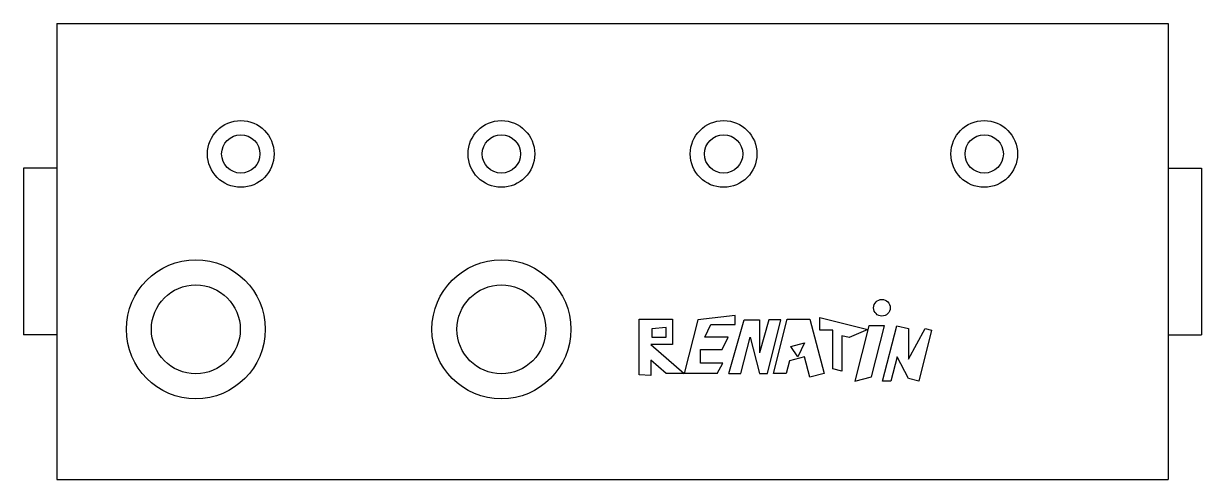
# Model space of a CAD drawing. Extents: x -106 to 106, y -41 to 41.
import ezdxf

# ---------------------------------------------------------------- set-up
doc = ezdxf.new("R2010")
doc.units = 0
doc.header["$MEASUREMENT"] = 0
doc.layers.add('MODELSKETCH_VISIBLE', color=7, linetype='CONTINUOUS')

msp = doc.modelspace()

# ---------------------------------------------------------------- linework, layer by layer
at = {"layer": 'MODELSKETCH_VISIBLE'}
for p, q in [((-100, 41), (100, 41)), ((-100, 41), (-100, -41)), ((100, 41), (100, -41)), ((-106, 15), (-106, -15)), ((-100, 15), (-106, 15)), ((-100, 15), (-100, -15)), ((100, 15), (100, -15)), ((100, 15), (106, 15)), ((106, 15), (106, -15)), ((4.78, -22.16), (4.78, -12.18)), ((4.78, -12.18), (10.82, -12.18)), ((10.82, -12.18), (10.82, -16.71)), ((15.34, -12.3), (12.91, -21.93)), ((22.07, -11.49), (15.34, -12.3)), ((20.91, -21.93), (23.7, -12.3)), ((22.07, -13.11), (22.07, -11.49)), ((23.7, -12.3), (26.48, -12.3)), ((26.48, -12.3), (26.48, -18.22)), ((28.11, -12.3), (26.48, -18.22)), ((27.88, -21.93), (30.31, -12.3)), ((30.31, -12.3), (28.11, -12.3)), ((28.99, -21.93), (31.46, -12.19)), ((31.46, -12.19), (35.49, -12.19)), ((35.49, -12.19), (38.07, -21.93)), ((37.31, -11.87), (45.96, -14.06)), ((37.31, -14.17), (37.31, -11.87)), ((9.66, -13.69), (7.1, -13.92)), ((7.1, -13.92), (7.1, -15.43)), ((9.66, -15.43), (9.66, -13.69)), ((16.62, -15.43), (17.67, -13.11)), ((17.67, -13.11), (22.07, -13.11)), ((39.67, -14.17), (37.31, -14.17)), ((39.67, -21.13), (39.67, -14.17)), ((45.96, -14.06), (42.62, -15.49)), ((46.14, -13.35), (43.61, -23.33)), ((48.95, -13.35), (46.14, -13.35)), ((46.63, -22.53), (48.95, -13.35)), ((48.62, -23.33), (51.15, -13.35)), ((51.15, -13.35), (53.25, -13.88)), ((53.25, -13.88), (53.25, -19.38)), ((53.25, -19.38), (56.29, -13.88)), ((57.44, -14.17), (55.13, -23.33)), ((56.29, -13.88), (57.44, -14.17)), ((-100, -15), (-106, -15)), ((10.82, -16.71), (6.87, -16.71)), ((6.87, -16.71), (12.91, -21.93)), ((7.1, -15.43), (9.66, -15.43)), ((20.8, -15.43), (16.62, -15.43)), ((19.75, -17.64), (20.8, -15.43)), ((23.12, -21.93), (24.76, -15.43)), ((24.76, -15.43), (26.48, -21.93)), ((32.12, -17.06), (34.53, -16.42)), ((34.53, -16.42), (33.33, -18.97)), ((41.26, -15.15), (41.26, -21.53)), ((42.62, -15.49), (41.26, -15.15)), ((100, -15), (106, -15)), ((15.81, -17.64), (19.75, -17.64)), ((15.81, -20.08), (15.81, -17.64)), ((34.53, -18.97), (31.83, -19.69)), ((33.33, -18.97), (32.12, -17.06)), ((35.5, -22.61), (34.53, -18.97)), ((51.22, -18.95), (50.12, -23.33)), ((53.25, -22.85), (51.22, -18.95)), ((9.66, -21.93), (6.89, -19.53)), ((6.89, -19.53), (6.89, -22.28)), ((19.87, -20.08), (15.81, -20.08)), ((18.83, -21.93), (19.87, -20.08)), ((31.83, -19.69), (31.26, -21.93)), ((41.26, -21.53), (39.67, -21.13)), ((6.89, -22.28), (4.78, -22.16)), ((12.91, -21.93), (9.66, -21.93)), ((18.83, -21.93), (12.91, -21.93)), ((20.91, -21.93), (23.12, -21.93)), ((26.48, -21.93), (27.88, -21.93)), ((31.26, -21.93), (28.99, -21.93)), ((38.07, -21.93), (35.5, -22.61)), ((43.61, -23.33), (46.63, -22.53)), ((55.13, -23.33), (53.25, -22.85)), ((50.12, -23.33), (48.62, -23.33)), ((-100, -41), (100, -41))]:
    msp.add_line(p, q, dxfattribs=at)
for centre, radius in [((-66.9, 17.55), 6), ((-20, 17.55), 6), ((20, 17.55), 6), ((66.9, 17.55), 6), ((-66.9, 17.55), 3.45), ((-20, 17.55), 3.45), ((20, 17.55), 3.45), ((66.9, 17.55), 3.45), ((-75, -14), 12.5), ((-20, -14), 12.5), ((-75, -14), 8), ((-20, -14), 8), ((48.5, -10.12), 1.5)]:
    msp.add_circle(centre, radius, dxfattribs=at)

doc.saveas('drawing.dxf')
